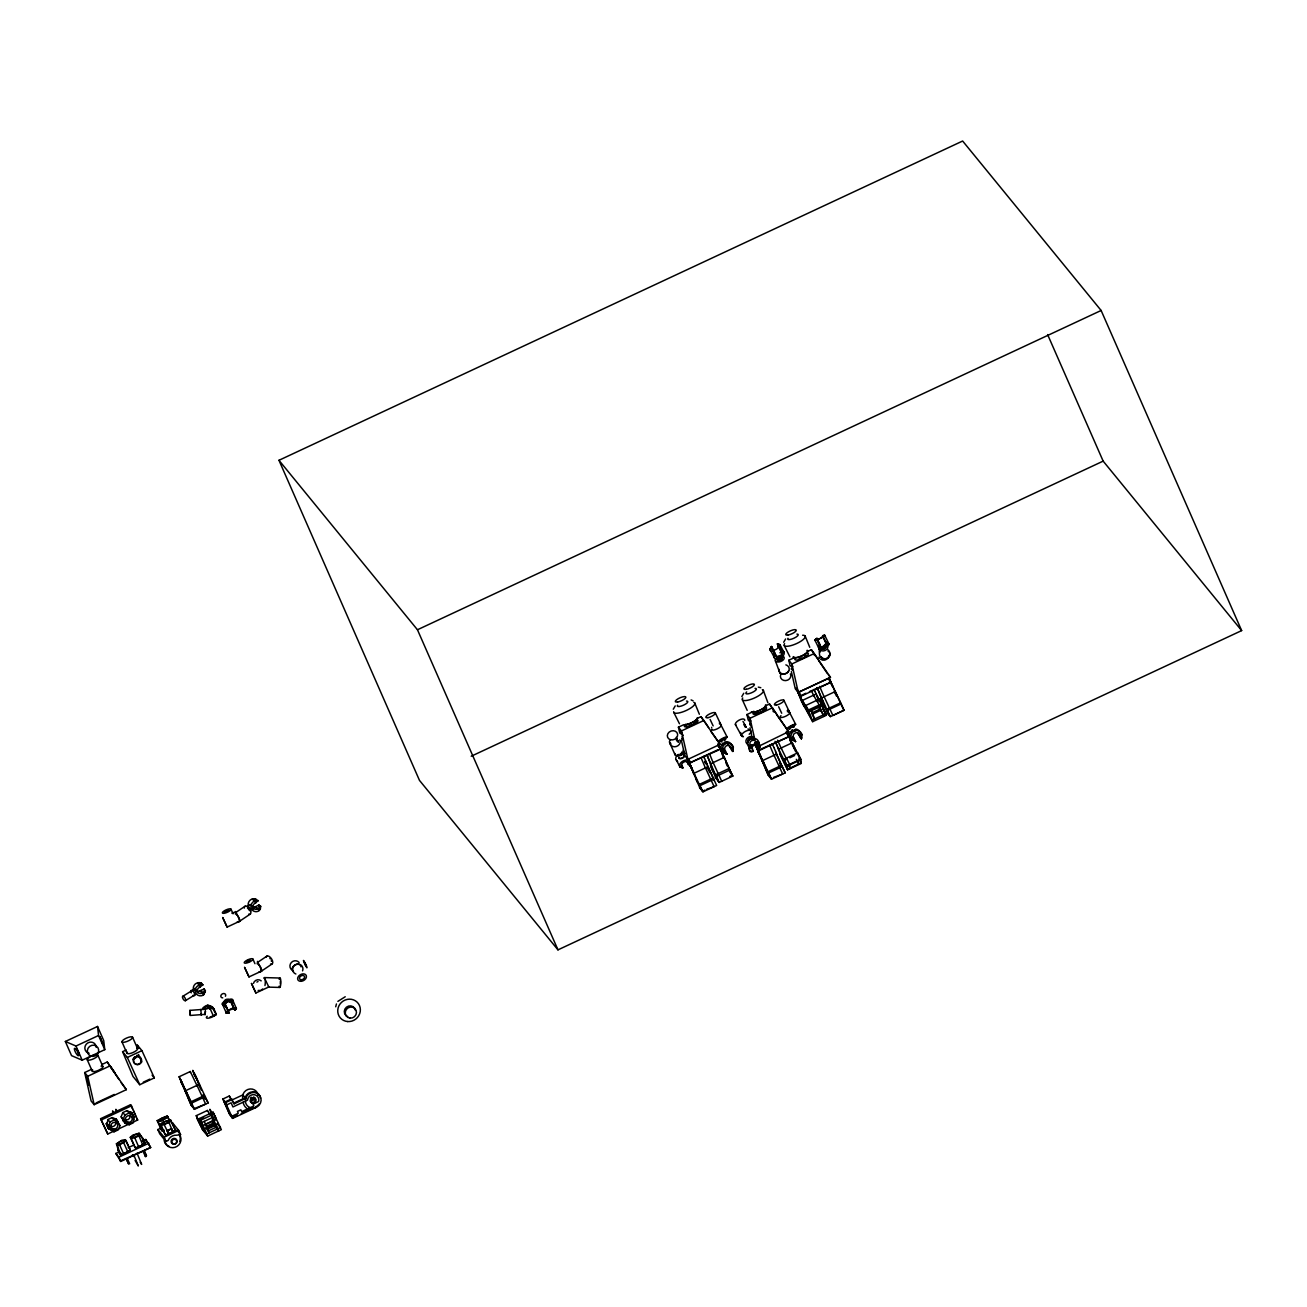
<?xml version="1.0" encoding="UTF-8"?>
<svg xmlns="http://www.w3.org/2000/svg" width="1307" height="1307" viewBox="0 0 1307 1307"><rect width="100%" height="100%" fill="white"/><g stroke="black" fill="none" stroke-linecap="round" stroke-linejoin="round"><path stroke-width="1.5" d="M767.895 702.725L763.255 690.21M800.423 734.697L801.338 738.765L801.583 733.586A5.636 5.522 -45.8 0 0 794.15 731.103A5.636 5.522 -45.8 0 0 791.519 738.602L795.555 741.559L793.398 737.115A3.251 3.169 -45.8 0 1 795.326 732.966A3.251 3.169 -45.8 0 1 799.443 734.812L801.338 738.765L801.812 737.834M824.113 636.297A5.636 0.85 -25.9 0 0 824.864 635.48L822.773 635.692L825.55 641.394L829.079 644.22A5.636 0.85 -25.9 0 1 823.916 647.717A5.636 0.85 -25.9 0 1 818.999 649.073L819.897 644.449L816.957 638.404L814.702 640.218A5.636 0.85 -25.9 0 0 816.074 640.234M770.934 647.194L771.571 646.524L772.257 648.942A3.251 1.797 -28.2 0 0 775.443 649.677A3.251 1.797 -28.2 0 0 778.22 646.655L777.436 643.926L779.903 644.678L784.184 652.732A5.636 3.137 -28.2 0 1 779.936 658.091A5.636 3.137 -28.2 0 1 773.956 657.339L774.103 651.229L771.571 646.524L770.052 650.036A5.636 3.137 -28.2 0 0 772.159 651.523M133.918 1119.462L131.974 1112.992L126.959 1110.623L122.809 1112.6L121.143 1116.848L125.031 1123.285L129.23 1124.755L133.379 1122.778L133.755 1117.028L131.974 1112.992L129.785 1112.404L131.958 1112.992L133.755 1117.028L131.827 1117.06L133.755 1117.028L131.174 1112.077M122.809 1112.6L124.9 1115.002L123.234 1119.249L125.031 1123.285M758.991 744.761A5.636 4.787 -18.2 0 1 759.775 745.758L759.057 748.584L757.472 746.428A3.251 2.761 -18.2 0 0 751.525 748.421M222.533 1004.364L226.683 1007.321L224.641 1003.384L222.533 1004.364L226.372 1013.105L228.48 1012.108L224.477 1003.172A3.251 0.931 -23.7 0 1 226.438 1001.129A3.251 0.931 -23.7 0 1 230.195 1000.296L232.662 1000.1L232.352 1004.25L234.966 1010.213L236.387 1008.563L232.417 999.414A5.636 1.634 -23.7 0 0 226.242 1000.492A5.636 1.634 -23.7 0 0 222.223 1004.184L226.683 1007.321L229.166 1012.941L226.046 1012.925A5.636 1.634 -23.7 0 1 226.797 1011.291M732.459 747.865L731.855 750.496L732.802 751.411L733.031 746.232A5.636 5.522 -45.8 0 0 725.597 743.765A5.636 5.522 -45.8 0 0 722.967 751.264L727.002 754.221L724.862 749.777A3.251 3.169 -45.8 0 1 726.79 745.627A3.251 3.169 -45.8 0 1 730.891 747.457L732.802 751.411L733.26 750.496M280.319 984.024L280.384 981.312M732.802 751.411L733.358 747.196L731.267 748.241L729.42 746.036A3.251 3.169 -45.8 0 0 727.77 744.255M801.338 738.765L801.894 734.55L800.439 733.129L801.011 735.22M172.998 1132.254L175.334 1130.081L170.4 1119.723L162.672 1122.239L160.336 1124.412L165.254 1134.77L168.832 1134.182L172.998 1132.254L169.028 1122.484L171.282 1120.834M817.725 640.806L821.155 647.896L819.146 648.844L814.849 639.973L816.957 638.404C816.761 640.708 822.789 637.62 822.773 635.692L824.733 635.3L829.161 644.351L821.253 648.256L819.897 644.449L819.048 648.484M822.74 700.911L820.878 698.216M760.217 746.771L759.057 748.584L758.125 740.759A5.636 4.787 -18.2 0 0 750.724 739.059A5.636 4.787 -18.2 0 0 748.061 745.758L752.211 748.094L753.273 751.313L751.264 751.852L749.712 750.757A5.636 4.787 -18.2 0 1 749.515 747.065M197.112 1085.856L190.283 1071.528L179.124 1076.756L191.067 1105.134L194.482 1109.316L208.156 1102.928L194.106 1072.786M190.283 1071.528L190.414 1072.524M227.124 927.088L222.696 917.563L227.124 927.088L240.031 921.059L235.799 911.682L231.927 913.25M235.619 911.534L235.946 912.939M209.675 1114.07L207.405 1110.46L196.246 1115.672L202.716 1130L207.666 1136.077L221.357 1129.673L213.041 1112.159L199.35 1118.563L201.262 1122.893L198.827 1119.903L203.614 1117.665M207.405 1110.46L207.535 1111.44M249 976.933L244.589 967.409L249 976.933L261.923 970.905L257.495 961.38L257.838 962.785M255.894 992.993L251.483 983.468L255.894 992.993L268.817 986.965L264.471 978.077M776.652 754.564L785.197 772.829L771.506 779.217L768.091 775.035L756.149 746.64L762.912 761.213L758.011 752.064M776.734 755.021L776.472 753.829M780.083 753.469L776.799 744.99M114.052 1131.797L108.677 1128.742L106.913 1124.69L107.909 1119.527L112.092 1117.599L116.29 1119.119L119.95 1125.654L118.251 1129.885L114.052 1131.797L112.141 1129.313M109.38 1127.549L108.677 1128.742L106.896 1124.706L107.337 1122.893L106.194 1123.742L107.942 1127.794L108.677 1128.742L109.38 1127.549L107.942 1127.794M203.941 989.889L204.202 988.909L205.395 991.605L202.863 995.33A5.636 5.375 -39.3 0 1 195.609 992.765A5.636 5.375 -39.3 0 1 198.533 985.429L202.928 984.857L198.991 987.7A3.251 3.104 -39.3 0 0 197.716 992.046A3.251 3.104 -39.3 0 0 202.046 993.091L205.411 990.396L203.745 994.774L200.968 990.412M244.866 1099.073L245.373 1097.063A8.038 7.662 -39.3 0 1 260.518 1098.207M335.719 1006.782L336.438 1003.956M770.003 649.171L770.297 648.19M190.365 1015.359L189.858 1010.376L190.25 1015.457L205.15 1014.346L205.46 1010.948M200.723 1009.478L201.441 1015.18L200.853 1013.709M686.338 756.59L688.234 759.269M791.372 671.602L795.244 688.642L801.028 696.223L830.974 682.238L829.112 677.974L799.165 691.958L796.11 688.217L798.43 693.02L791.862 663.972L788.807 660.231L794.019 657.797M673.285 709.227L675.213 705.911M741.821 696.566L743.765 693.249M783.677 642.276L785.621 638.96M790.817 732.786L791.83 731.724M800.848 736.821L800.407 737.834L797.973 733.39A3.251 3.169 -45.8 0 0 797.597 732.639M794.15 748.012L794.084 746.918M771.571 646.524L770.019 649.416L773.924 656.735L776.048 655.771L774.103 651.229L773.924 656.735M111.291 1130.032L109.249 1125.376L109.821 1122.01L107.909 1119.527M751.803 748.764L750.332 744.761A3.251 2.761 -18.2 0 1 751.427 740.84A3.251 2.761 -18.2 0 1 755.822 741.428L757.929 745.17L758.615 741.919L756.459 742.572L758.109 747.571L760.086 746.575L758.436 741.575M757.929 745.17L758.583 741.935M116.421 1143.772L117.418 1144.997L119.623 1144.883L126.109 1140.75L125.243 1139.671L121.714 1140.308L116.421 1143.772L119.378 1153.689L120.244 1154.751L123.773 1154.114L130.275 1149.98L126.109 1140.75M230.261 1000.41L234.1 1009.135L234.966 1010.213L236.387 1008.563M207.192 1016.274A5.636 1.634 -23.7 0 0 207.258 1018.202A5.636 1.634 -23.7 0 0 212.616 1016.813L216.325 1014.297L213.858 1008.677L208.777 1008.073A5.636 1.634 -23.7 0 1 202.618 1009.151A5.636 1.634 -23.7 0 1 206.653 1005.459L212.42 1006.88L215.034 1012.843M727.329 743.062L726.022 742.931M337.876 1001.374L345.228 996.751M252.529 907.417A3.251 3.055 -56.1 0 0 254.898 906.993L258.819 905.016L260.616 906.225L257.675 908.871A3.251 3.055 -56.1 0 1 253.444 907.891A3.251 3.055 -56.1 0 1 254.636 903.48L258.182 900.67L254.146 898.71L251.369 899.33A5.636 5.31 -56.1 0 0 248.575 906.78M722.51 744.859L723.735 744.075M723.277 744.386L722.265 745.447M793.708 727.378C796.339 724.682 786.847 729.257 789.82 729.322M234.966 1010.213L236.24 1008.154A5.636 1.634 -23.7 0 0 235.031 1007.828M215.916 1014.755L213.907 1016.16M255.437 900.621L258.182 900.67L254.162 901.209A5.636 5.31 -56.1 0 0 251.369 908.643A5.636 5.31 -56.1 0 0 258.508 911.093L260.371 908.969L260.616 906.225L259.358 910.522L255.666 906.601M140.061 1134.427L138.934 1135.865L142.92 1145.177L138.754 1147.089L135.16 1147.693L130.292 1137.319L132.611 1135.211L139.048 1133.202L145.257 1143.07L142.92 1145.177M814.882 639.875L816.957 638.404M724.176 738.945L725.336 737.883L720.843 740.399M792.712 726.284C796.796 723.081 785.964 728.26 790.294 727.493M235.423 912.727L245.144 906.192M238.724 921.827L250.062 914.214M257.316 962.573L267.036 956.054M260.616 971.689L271.954 964.06M724.601 740.399C729.224 736.74 716.955 742.67 721.856 741.772M792.287 731.414L791.29 732.492M794.656 731.119L796.224 729.943L794.574 730.286M168.097 1116.897L161.611 1120.949L158.049 1121.602L157.183 1120.589L167.231 1115.884L169.747 1120.622M182.817 996.293L194.531 989.056M185.382 1000.705A2.549 1.062 58.3 0 0 184.32 997.029A2.549 1.062 58.3 0 0 182.588 997.764A2.549 1.062 58.3 0 0 185.382 1000.705L195.429 994.496M723.49 744.14L725.581 743.046M792.042 731.495L794.117 730.384M724.143 743.748L726.823 742.572M722.918 743.16A5.636 5.522 -45.8 0 0 721.497 749.826L723.523 752.113L725.516 751.117M792.075 739.452L794.068 738.455L792.597 737.034L795.555 741.559L790.049 737.181A5.636 5.522 -45.8 0 1 790.49 731.61M801.894 734.55L799.819 735.58L798.348 734.158M752.358 750.43L753.273 751.313L750.267 751.46L748.617 746.46L750.708 745.415M682.091 765.82L679.983 766.85L675.866 759.253A5.636 3.349 -28.1 0 1 678.431 754.417M687.89 763.027L689.884 762.063M124.9 1115.002L129.05 1113.041L131.876 1114.806M278.963 460.293L962.638 141.025L1101.131 310.478L1241.65 630.595L557.975 949.862L419.482 780.393L278.963 460.293L417.456 629.762L557.975 949.862M417.456 629.762L1101.131 310.478M471.223 756.23L1103.157 461.126L1241.65 630.595M807.889 651.311L811.369 649.693L830.484 677.369L798.299 692.383M791.862 663.972L814.424 653.435M679.689 732.868L678.415 727.182L683.61 724.764A8.038 2.32 -23.7 0 0 692.579 722.412A8.038 2.32 -23.7 0 0 697.383 717.625M697.497 718.278L700.977 716.644L720.092 744.32L687.907 759.351L684.852 755.609L681.421 740.448M678.415 727.182L681.47 730.923L704.032 720.386M748.241 720.222L746.951 714.537L753.894 711.286M766.049 705.617L769.529 703.999L788.627 731.659L756.573 747.326L754.874 743.928M746.951 714.537L750.006 718.278L772.584 707.74M800.636 695.732L805.913 693.249M809.441 691.615L830.974 682.238M65.35 1041.483L97.535 1026.469L103.743 1040.617L104.772 1049.652L82.194 1060.189L71.558 1055.648L65.35 1041.483L75.986 1046.041L82.194 1060.189M75.986 1046.041L98.548 1035.503L97.535 1026.469M806.974 708.639L805.798 705.453L819.489 699.065L826.351 715.288L812.676 721.676L801.648 701.696L798.054 692.498L804.802 707.054L803.348 704.947M196.981 990.869A3.251 3.104 -39.3 0 0 200.167 990.788L204.202 988.909M688.773 760.037L690.227 762.684L718.425 749.515M690.227 762.684L720.582 749.189L718.719 744.925M812.676 721.676L808.363 710.044L822.038 703.656M810.193 710.6L819.554 706.466M811.549 713.018L820.208 708.982L818.852 706.564L819.358 707.904M820.208 708.982L820.698 710.322L812.055 714.357L814.62 718.981L811.516 710.583M840.385 702.921L826.71 709.309L830.37 716.628L844.061 710.24L841.234 703.885L835.336 691.517L821.646 697.905L829.912 716.122M827.56 710.273L841.234 703.885M694.311 773.14L707.986 766.752L716.644 785.474L702.97 791.862L699.539 787.68M825.795 713.753L812.104 720.141L798.953 694.589L808.38 711.678L807.269 708.655M844.061 710.24L832.886 715.468L824.162 696.729M758.779 750.022L789.134 736.544L759.187 750.528L754.417 744.189M209.251 1007.076L213.858 1008.677L208.45 1007.436A3.251 0.931 -23.7 0 1 204.693 1008.269A3.251 0.931 -23.7 0 1 206.653 1006.21L212.42 1006.88L208.14 1005.132M138.673 1048.394L137.186 1044.865L141.924 1050.648L154.34 1077.899L139.751 1084.712L133.004 1076.462L122.597 1051.678L126.256 1049.962M729.126 768.467L724.339 757.374L710.649 763.762L715.452 774.855L729.126 768.467L732.868 776.048L719.177 782.452L715.337 777.306M712.936 778.041L699.261 784.429L702.97 791.862M715.452 774.855L716.497 776.26L730.188 769.872M102.044 1064.437L107.239 1062.003L126.354 1089.662L94.169 1104.693L91.114 1100.951L84.677 1072.541L91.621 1069.289M700.193 785.572L713.883 779.184M213.09 1015.817L216.325 1014.297L213.531 1016.356L209.692 1007.615M122.597 1051.678L127.334 1057.461L141.924 1050.648M84.677 1072.541L87.732 1076.282L110.294 1065.744M729.78 776.472L732.296 775.296L723.425 755.773M236.322 1008.449L234.296 1009.396L230.473 1000.656L232.352 1004.25L232.662 1000.1M704.979 790.082L702.463 791.258L688.528 761.442L690.553 766.735M706.711 789.265L714.128 786.651L705.47 767.912M790.082 768.663L789.575 764.366L786.487 758.076L786.634 759.253L784.118 760.429L783.988 759.253L797.662 752.865L800.734 759.155L801.256 763.451L787.566 769.839L779.805 753.976L780.344 753.142M789.82 757.766L794.607 755.528M781.488 765.379L776.538 754.09L762.847 760.478L767.813 771.767L781.488 765.379L785.197 772.829M767.813 771.767L768.745 772.911L782.436 766.523M787.566 769.839L787.059 765.543L800.734 759.155M773.515 777.42L782.681 774.005L774.022 755.266M96.13 1102.912L114.281 1094.433M143.28 1082.18L149.75 1079.157M100.606 1118.694L130.553 1104.709L131.468 1105.836L137.692 1120.001L107.746 1133.986L100.606 1118.694L107.746 1133.986M101.521 1119.821L131.468 1105.836M199.514 1084.206L185.823 1090.593L194.482 1109.316M190.773 1101.883L204.464 1095.495M191.721 1103.026L205.395 1096.638M193.975 1108.712L205.656 1104.105L196.998 1085.365M160.336 1124.412L161.202 1125.523L169.028 1122.484M259.015 1104.056A8.038 7.662 -39.3 0 1 255.796 1106.702L256.319 1107.339L232.662 1118.384L229.787 1114.887L222.827 1099.04L229.329 1096.001L234.1 1103.843L245.732 1098.419L242.857 1094.907L231.225 1100.331L229.329 1096.001M173.668 1125.588L172.426 1122.746L178.7 1130.424L180.578 1134.688L176.804 1135.179A8.316 7.94 -39.3 0 0 168.146 1140.423L165.989 1141.501L159.715 1133.822L157.837 1129.558L161.48 1127.859M142.267 1141.125L145.78 1139.475L150.713 1147.481L120.767 1161.466L115.833 1153.46L119.362 1151.826M128.168 1147.709L133.461 1145.242M232.189 1099.514L225.703 1102.536L222.827 1099.04M245.193 1097.766L233.561 1103.206L234.1 1103.843M115.833 1153.46L118.888 1157.201L148.835 1143.217M157.837 1129.558L164.11 1137.237L178.7 1130.424M199.35 1118.563L200.723 1120.213L214.397 1113.825M215.426 1116.162L201.735 1122.55L200.821 1121.422L202.634 1125.556C189.972 1106.179 201.311 1127.974 204.676 1131.421L203.876 1129.591L206.751 1133.97L220.442 1127.582L219.07 1125.915M120.358 1160.975L150.713 1147.481M254.914 1099.318L250.748 1101.262L252.561 1103.484M205.15 1124.379L213.793 1120.344L211.979 1116.211M203.827 1125.294L212.486 1121.259L215.835 1126.209L215.034 1124.379L205.934 1128.725M206.359 1126.324L213.286 1123.089M205.395 1128.055L214.054 1124.02L212.306 1119.609M216.554 1127.091L215.753 1125.262L207.094 1129.297L207.895 1131.127L216.554 1127.091L217.926 1128.758M232.123 1117.746L237.596 1115.198M241.223 1113.499L253.966 1107.552M814.849 639.973L816.859 639.025M252.741 898.808L256.27 899.396L252.333 899.004L255.976 902.827M109.821 1122.01L114.003 1120.099L118.202 1121.602M130.292 1137.319L131.174 1138.381L134.768 1137.776L138.934 1135.865M772.257 648.942L776.178 656.261A3.251 1.797 -28.2 0 0 779.364 656.996A3.251 1.797 -28.2 0 0 782.125 653.957L783.71 651.768L780.099 648.909L777.436 643.926L780.279 645.413A5.636 3.137 -28.2 0 1 780.018 647.259M199.873 984.874L202.928 984.857C199.889 980.691 195.462 982.799 200.363 987.079M133.82 1057.608L134.164 1057.461A4.166 3.692 -33.5 0 0 135.046 1056.808M794.019 730.515L795.375 729.927M198.043 982.635L201.654 983.289L196.638 983.125A5.636 5.375 -39.3 0 0 193.714 990.445M157.183 1120.589L161.267 1129.885L162.15 1130.914L164.306 1130.228M822.773 635.692L824.782 635.349L822.675 636.329L826.939 645.348M228.3 1013.137L226.503 1013.17M189.858 1010.376L202.895 1009.396M226.372 1013.105L229.166 1012.941L228.317 1011.912A3.251 0.931 -23.7 0 1 230.261 1009.854A3.251 0.931 -23.7 0 1 234.018 1009.037L234.1 1009.135M681.257 764.775L682.875 767.813L679.983 766.85L682.875 767.813L681.895 765.347A3.251 1.928 -28.1 0 1 683.724 762.112A3.251 1.928 -28.1 0 1 687.564 762.177L688.658 764.971L686.927 761.736M682.009 767.813L682.875 767.813M122.94 1120.883L125.325 1120.9M264.471 977.587L279.976 978.028M268.147 987.112L279.78 987.438M758.305 687.123L760.805 687.711M750.332 744.761L752.211 748.094L749.924 747.506M723.523 752.113L727.002 754.221L722.052 750.675M106.896 1124.706L109.249 1125.376M777.436 643.926L779.903 644.678M691.109 699.915L693.118 700.862M821.106 648.174L817.692 641.002M748.617 746.46L752.211 748.094M247.627 1108.875L247.366 1108.761A10.358 9.884 -39.3 0 1 243.167 1102.471L243.151 1102.177M792.287 739.844L795.555 741.559M723.735 752.505L727.002 754.221M205.085 1014.82L205.346 1011.079M790.866 738.471L794.558 740.579L790.604 738.03M722.314 751.117L726.006 753.24M254.898 906.993L257.675 908.871M783.71 651.768L780.099 648.909L781.88 653.141M829.079 644.22L825.55 641.394L826.972 645.201M821.629 698.918L817.316 687.89M792.908 745.66L786.438 731.332L786.961 733.488M707.757 767.242L706.94 763.811M199.268 1084.696L192.799 1070.351L193.322 1072.508M179.124 1076.756L185.888 1091.312L180.987 1082.18M196.246 1115.672L202.716 1130M789.885 656.8L784.282 645.625M679.477 723.768L673.889 712.593M797.973 733.39L799.443 734.812M729.42 746.036L730.891 747.457M763.876 763.353L761.769 760.168M695.324 776.015L693.233 772.813M186.852 1093.453L184.744 1090.267M818.934 660.558L814.865 654.448M772.617 708.263L777.077 714.847M704.065 720.909L704.865 721.954M823.345 703.836L824.831 707.185M827.249 713.116L830.37 716.628M126.959 1110.623L129.05 1113.041M127.138 1122.337L129.23 1124.755M121.143 1116.848L123.234 1119.249M677.663 761.654L676.209 759.759M742.98 721.399L746.248 727.329M145.257 1143.07L142.855 1138.479L144.048 1143.756L143.737 1139.541L139.048 1133.202M828.442 674.869L830.484 677.369M788.627 731.659L777.012 715.158M786.079 732.802L788.725 736.037M779.838 763.337L780.834 766.033M720.092 744.32L710.6 731.005M720.582 749.189L718.18 745.284M709.832 772.682L707.544 767.879M714.275 780.589L707.528 765.33M695.765 778.58L697.219 781.913M200.167 990.788L202.046 993.091M207.601 1005.067L209.561 1009.069M223.856 1101.36L226.715 1104.872L231.127 1102.814L232.94 1106.947L247.611 1100.102L247.775 1098.958A5.751 5.489 -39.3 0 1 254.751 1094.792A5.751 5.489 -39.3 0 1 258.639 1101.523L253.084 1104.121L253.885 1105.951L241.681 1111.653L240.88 1109.823L237.449 1111.424L238.266 1113.254L231.731 1116.292L228.872 1112.796M201.36 1090.136L199.056 1085.316M204.889 1096.965L208.156 1102.928M210.525 1113.335L218.841 1130.849L215.132 1126.307M218.269 1124.085L217.55 1123.203L218.351 1125.033L217.109 1123.514M215.034 1124.379L215.753 1125.262M192.113 1104.431L180.154 1078.847L191.508 1105.689M152.086 1075.155L154.34 1077.899M176.804 1130.081L180.578 1134.688M126.354 1089.662L121.159 1082.735M136.761 1118.874L137.692 1120.001M130.275 1149.98L125.243 1139.671M175.334 1130.081L170.4 1119.723M118.038 1123.17L119.95 1125.654M112.092 1117.599L114.003 1120.099M106.194 1123.742L106.913 1124.69M680.604 730.76L683.104 735.416M729.535 771.604L732.868 776.048M711.743 768.516L713.165 771.767M834.732 691.566L835.451 692.367L829.357 678.627M705.372 722.657L708.623 727.542M789.951 739.435L791.078 741.347L790.114 738.749M710.73 765.134L711.531 766.114L706.907 754.858M197.324 1080.252L196.622 1079.043M213.891 1124.788L212.714 1122.909M129.671 1163.769L127.465 1158.999M680.13 767.062L679.64 766.327A5.636 3.349 -28.1 0 1 682.205 761.507A5.636 3.349 -28.1 0 1 688.479 760.2M148.312 1143.576L150.305 1146.991M811.369 649.693L813.509 652.879M818.868 660.868L827.429 673.628M769.529 703.999L771.669 707.185M700.977 716.644L704.179 721.431M107.239 1062.003L119.019 1079.549M707.92 768.206L708.606 769.219M199.432 1085.66L200.118 1086.672M717.968 743.732L724.421 757.782L723.425 756.737M710.355 764.742L718.621 781.684M306.622 967.637C308.958 969.516 300.381 953.849 304.645 963.7M745.676 727.28L744.255 724.519M747.179 710.338L742.441 699.931M820.339 651.654L819.342 650.282L819.473 651.425M813.64 653.859L814.571 655.493M749.859 719.226L750.872 721.007M834.552 691.828L835.418 693.298M788.954 736.511L789.787 738.079M195.298 1075.498L196.458 1077.736M198.109 1082.817L198.778 1083.96M145.126 1155.992L145.665 1156.793L143.313 1152.104M117.401 1111.505L115.898 1109.316L116.437 1111.538M114.052 1113.058L112.549 1110.885L113.088 1113.107M140.159 1162.233L141.662 1164.423L137.039 1153.15M829.112 679.101L830.582 681.748M791.895 664.887L792.843 666.635M723.098 756.671L724.029 758.354M817.153 696.468L822.675 705.372L809 711.76L802.4 700.421L816.074 694.017L820.665 702.251L819.489 699.065M824.929 712.217L822.724 707.806M822.626 708.606L826.351 715.288M816.973 700.242L823.851 716.465M813.558 695.193L817.234 701.777M820.698 710.322L823.279 714.929M819.179 708.1L821.041 711.449M805.798 705.453L808.363 710.044M729.796 746.82L731.855 750.496M735.367 724.535L741.592 735.825M778.645 706.777L781.7 713.246M710.093 719.438L713.148 725.891M705.094 761.589L705.911 762.88L705.502 761.573M705.78 763.86L704.898 762.095M676.765 739.092L677.336 740.023L676.944 738.961M791.323 665.59L790.719 665.867M777.975 645.821L782.06 653.729M772.127 648.468L776.178 656.261M744.68 724.617L745.938 727.346M721.889 753.959L722.706 755.495M723.392 748.339L724.045 749.695M212.747 1114.397L210.884 1111.767M772.96 710.828L773.515 711.907M745.251 727.051L744.157 724.862M306.181 966.853L305.168 964.811M788.529 710.485L795.669 724.339M719.994 723.147L727.117 737.001M164.225 1124.739L168.832 1134.182M832.526 686.6L831.889 685.309M819.636 686.387L824.309 697.252M817.12 687.564L821.793 698.428M813.951 689.459L814.882 691.485M811.484 690.897L814.114 696.419M790.049 740.53L790.931 742.278M777.534 740.17L781.504 748.976M775.018 741.347L776.374 744.01M772.11 743.765L773.94 747.506M769.594 745.039L774.136 755.74M703.558 756.41L704.44 758.272M701.042 757.701L705.584 768.402M676.422 738.7L678.366 742.229L676.307 737.328M213.074 1114.659L209.921 1109.284L210.443 1111.44M133.69 1154.718L138.313 1165.975L135.078 1160.453M132.415 1108.679L130.553 1104.709M721.333 751.901L720.696 750.594M799.427 756.949L800.815 759.775L787.124 766.18L778.613 749.156L792.287 742.768L797.809 754.041L797.662 752.865M792.418 744.957L795.767 751.819M798.871 758.142L801.191 762.88L787.5 769.268L779.985 753.878M796.355 759.318L798.675 764.056L798.299 760.952M781.129 747.98L786.634 759.253M788.464 764.938L790.016 768.091M783.988 759.253L787.059 765.543M814.865 691.272L815.78 693.363M775.901 743.095L777.289 745.938M704.473 758.223L707.038 763.909M305.086 964.223C308.174 970.268 303.191 958.913 304.858 963.7M783.841 700.16L789.689 712.527M715.288 712.821L721.137 725.189M200.494 1122.942L203.418 1129.902M709.783 754.384L713.246 762.994M707.267 755.56L710.73 764.17M127.334 1057.461L139.751 1084.712M815.797 693.2L817.381 697.007M773.875 747.506L775.59 751.264M689.459 764.726L694.36 773.858L687.596 759.302L699.997 788.235M195.985 1077.752L195.413 1076.462M77.652 1050.795L77.211 1049.848A4.166 1.046 61.8 0 1 76.884 1048.949M133.347 1110.64L135.944 1116.995M123.773 1142.906L127.939 1152.137M119.623 1144.883L123.773 1154.114M120.244 1154.751L117.418 1144.997M843.603 709.734L834.503 690.112M831.285 684.067L829.667 679.901L834.438 689.769M834.438 691.615L836.382 695.994M820.763 698.003L827.658 713.573M669.641 742.588L675.082 754.874M705.404 760.739L706.858 764.252M1047.61 334.576L1103.157 461.126M805.096 635.905L809.752 647.292M799.165 691.958L801.028 696.223M787.255 732.263L789.134 736.544M757.308 746.248L759.187 750.528M768.745 772.911L771.506 779.217M771.016 778.596L757.08 748.78L768.549 775.574M694.703 702.872L699.359 714.243M688.773 758.91L690.635 763.174M231.061 909.247A4.722 1.356 -23.7 0 1 224.82 913.152A4.722 1.356 -23.7 0 1 224.281 910.816A4.722 1.356 -23.7 0 1 231.061 909.247L233.071 913.822M252.937 959.109A4.722 1.356 -23.7 0 1 246.696 963.014A4.722 1.356 -23.7 0 1 246.173 960.661A4.722 1.356 -23.7 0 1 252.937 959.109L254.947 963.684M232.924 1101.752L231.666 1098.86L225.163 1101.899L232.662 1118.384M224.379 1102.013L229.395 1113.433M213.041 1112.159L214.299 1115.051M215.1 1116.407L216.309 1119.168M193.779 1072.884L196.148 1078.291M203.108 1094.547L205.199 1099.301M204.251 1121.373L209.267 1132.81M200.723 1120.213L207.666 1136.077M132.611 1037.301A5.8 1.683 -23.7 0 1 124.966 1042.104A5.8 1.683 -23.7 0 1 124.247 1039.261A5.8 1.683 -23.7 0 1 132.611 1037.301L137.627 1048.753M167.231 1115.884L169.681 1121.455M158.049 1121.602L162.15 1130.914M164.11 1137.237L165.989 1141.501M121.943 1041.81L126.959 1053.262M145.78 1139.475L147.037 1142.318M98.548 1035.503L104.772 1049.652M97.878 1055.174L102.91 1066.626M87.21 1059.683L92.242 1071.136M118.888 1157.201L120.767 1161.466M161.202 1125.523L165.254 1134.77M116.29 1119.119L117.45 1121.814M725.875 762.716L727.28 765.967M721.693 781.276L713.165 762.585M716.497 776.26L719.177 782.452M710.845 766.899L715.844 777.992M134.768 1137.776L138.754 1147.089M131.174 1138.381L135.16 1147.693M777.649 746.869L779.005 750.136M214.822 1118.433L215.573 1120.197M196.769 1078.406L197.439 1080.252M193.91 1074.027L194.661 1075.775M132.497 1154.767L133.265 1156.564M818.035 698.069L819.358 701.63M804.36 704.457L805.847 708.884M212.878 1120.409L214.593 1124.69M138.558 1054.504L141.728 1062.019M721.856 752.162L718.523 745.464L723.228 754.891M681.748 738.52L682.613 739.844L682.107 736.168M833.065 686.943L830.876 682.613L831.317 684.002M829.259 680.179L829.88 681.748M817.43 696.958L818.051 698.51M775.476 751.149L776.195 752.816M718 745.219L718.54 746.656M788.007 735.547L787.451 733.407L798.871 756.639L798.724 755.528M821.368 705.388L821.874 706.728M775.427 660.966L779.985 673.219M681.519 734.126L680.473 731.855L680.441 733.619M817.97 698.526L818.46 699.719M776.08 752.669L776.603 754.008M755.985 741.755L757.635 746.754M731.887 745.774L731.577 744.81A5.636 5.522 -45.8 0 0 724.127 742.327M791.911 667.158L792.745 670.246M749.679 723.98L749.989 724.993M791.241 668.629L791.536 669.69M788.807 660.231L790.098 665.917M750.006 718.278L754.727 739.108M749.957 727.803L751.672 735.367M681.47 730.923L687.907 759.351M87.732 1076.282L94.169 1104.693M748.976 720.958L749.025 719.193L751.215 726.855M242.547 1097.619L243.037 1094.204A8.038 7.662 -39.3 0 1 258.182 1095.331M780.41 655.297A2.549 1.438 -20.3 0 1 777.485 656.359M782.125 656.081A3.088 1.748 -20.3 0 1 780.263 659.332A3.088 1.748 -20.3 0 1 776.766 658.025M780.802 655.362A3.088 1.748 -20.3 0 1 777.273 656.653M779.871 652.748A3.088 1.748 -20.3 0 1 780.508 652.863M790.392 673.824A5.261 4.607 -13.7 0 1 785.768 680.604A5.261 4.607 -13.7 0 1 780.736 674.575M785.866 664.871A5.261 4.607 -13.7 0 1 789.02 670.311A5.261 4.607 -13.7 0 1 783.024 673.922A5.261 4.607 -13.7 0 1 778.809 669.119M788.676 670.769A4.722 2.663 -20.3 0 1 783.955 674.134A4.722 2.663 -20.3 0 1 779.74 672.566M782.681 656.228A4.722 2.663 -20.3 0 1 783.105 660.051A4.722 2.663 -20.3 0 1 776.734 661.848A4.722 2.663 -20.3 0 1 776.309 658.025M782.174 657.927A2.712 1.536 -20.3 0 1 780.753 660.247A2.712 1.536 -20.3 0 1 777.436 660.362A2.712 1.536 -20.3 0 1 778.269 658.058M823.263 636.885A5.636 0.85 -25.9 0 1 820.943 638.208M819.62 638.862A5.636 0.85 -25.9 0 1 817.087 639.907M824.701 644.449A2.549 2.189 -14.8 0 1 821.94 646.622M825.42 644.988A3.088 2.663 -14.8 0 1 823.916 648.631A3.088 2.663 -14.8 0 1 819.865 647.569M825.011 645.119A3.088 2.663 -14.8 0 1 821.074 646.965M828.818 655.461A5.261 5.212 39.5 0 1 820.616 659.283M819.603 658.369A5.261 5.212 39.5 0 1 818.852 657.209M819.293 651.997A5.261 5.212 39.5 0 1 820.208 650.984M827.625 649.448A5.261 5.212 39.5 0 1 828.948 656.751A5.261 5.212 39.5 0 1 821.646 658.025A5.261 5.212 39.5 0 1 820.322 650.723M829.569 652.683A4.722 4.052 -14.8 0 1 827.266 658.254A4.722 4.052 -14.8 0 1 821.074 656.653M828.034 651.147A4.722 4.052 -14.8 0 1 828.932 651.817M827.511 644.874A4.722 4.052 -14.8 0 1 823.426 650.935A4.722 4.052 -14.8 0 1 818.885 645.723M825.338 645.217A2.712 2.336 -14.8 0 1 824.978 648.566A2.712 2.336 -14.8 0 1 821.188 648.501M802.612 635.235A11.518 3.333 -23.7 0 1 796.878 643.436A11.518 3.333 -23.7 0 1 784.592 643.648M796.911 634.091A5.718 1.65 -23.7 0 1 794.052 638.175A5.718 1.65 -23.7 0 1 787.958 638.273M807.22 650.919A7.417 2.14 -23.7 0 1 801.044 656.163A7.417 2.14 -23.7 0 1 793.692 656.637M806.697 652.928A7.417 2.14 -23.7 0 1 803.004 658.205A7.417 2.14 -23.7 0 1 795.081 658.336M807.138 650.298A8.038 2.32 -23.7 0 1 802.041 655.918A8.038 2.32 -23.7 0 1 793.12 656.849M805.994 655.232A5.016 1.454 -23.7 0 1 804.687 656.441M801.338 658.156A5.016 1.454 -23.7 0 1 799.051 658.81M806.517 655.444A5.8 1.683 -23.7 0 1 803.478 657.584M802.106 658.222A5.8 1.683 -23.7 0 1 799.394 659.12M697.301 719.977A7.417 2.14 -23.7 0 1 690.815 725.908A7.417 2.14 -23.7 0 1 685.472 724.437M686.502 701.058A5.718 1.65 -23.7 0 1 683.659 705.127A5.718 1.65 -23.7 0 1 677.565 705.225M693.788 702.349A11.518 3.333 -23.7 0 1 686.485 710.387A11.518 3.333 -23.7 0 1 673.677 711.727M695.602 722.199A5.016 1.454 -23.7 0 1 693.282 724.013M692.155 724.601A5.016 1.454 -23.7 0 1 689.753 725.516M696.958 718.425A7.417 2.14 -23.7 0 1 692.4 722.297A7.417 2.14 -23.7 0 1 685.031 724.568M695.716 720.761A5.8 1.683 -23.7 0 1 693.086 724.535M691.713 725.173A5.8 1.683 -23.7 0 1 686.257 726.137M720.712 724.944A5.261 1.536 -25.3 0 1 716.824 729.028A5.261 1.536 -25.3 0 1 711.89 728.947M719.373 722.983A4.722 0.85 -27.2 0 1 719.471 723.882M711.743 727.509A4.722 0.85 -27.2 0 1 711.58 727.346M720.892 740.922A4.722 0.85 -27.2 0 1 719.634 740.138A4.722 0.85 -27.2 0 1 726.071 736.919A4.722 0.85 -27.2 0 1 725.091 738.831M682.401 752.865A5.636 3.349 -28.1 0 1 685.505 753.616M683.545 755.381A2.549 1.356 -23.9 0 1 682.499 757.766A2.549 1.356 -23.9 0 1 679.232 757.864M682.695 752.129A3.088 1.634 -23.9 0 1 681.078 755.217A3.088 1.634 -23.9 0 1 677.336 754.727M683.545 754.907A3.088 1.634 -23.9 0 1 682.76 758.011A3.088 1.634 -23.9 0 1 678.66 757.717M679.803 739.86A5.261 4.509 -20.6 0 1 676.536 746.428A5.261 4.509 -20.6 0 1 669.968 743.324M676.422 739.729A2.712 1.438 -23.9 0 1 676.356 740.138M677.778 740.612A4.722 2.5 -23.9 0 1 677.108 741.379M670.85 743.405A4.722 2.5 -23.9 0 1 669.968 740.465M683.071 750.283A4.722 2.5 -23.9 0 1 680.032 755.234A4.722 2.5 -23.9 0 1 675 753.518M681.862 751.999A2.712 1.438 -23.9 0 1 681.568 752.865M681.176 753.306A2.712 1.438 -23.9 0 1 680.048 754.057M754.842 742.36A2.549 2.026 -33.1 0 1 754.809 742.915M754.253 744.026A2.549 2.026 -33.1 0 1 751.394 745.088M748.29 741.722A3.088 2.451 -33.1 0 1 753.6 739.076M755.332 742.899A3.088 2.451 -33.1 0 1 751.198 745.529M736.315 725.336A5.261 2.271 -28.9 0 1 738.814 720.288A5.261 2.271 -28.9 0 1 744.745 720.533M743.422 736.707A5.261 2.271 -28.9 0 1 742.784 733.276A5.261 2.271 -28.9 0 1 749.761 730.303A5.261 2.271 -28.9 0 1 749.172 734.256M743.128 736.38A4.722 3.758 -33.1 0 1 740.71 732.508M747.996 728.898A4.722 3.758 -33.1 0 1 749.287 730.352M748.372 744.418A4.722 3.758 -33.1 0 1 747.833 737.638A4.722 3.758 -33.1 0 1 754.76 739.354M748.192 742.147A2.712 2.157 -33.1 0 1 749.172 738.635A2.712 2.157 -33.1 0 1 752.734 739.272M795.522 729.094A5.636 5.522 -45.8 0 1 800.113 732.149M791.454 730.499A5.636 5.522 -45.8 0 1 792.679 729.682M788.562 712.233A5.261 1.536 -25.3 0 1 788.497 714.521A5.261 1.536 -25.3 0 1 782.043 717.445A5.261 1.536 -25.3 0 1 780.965 715.664M787.239 710.469A4.722 0.85 -27.2 0 1 787.369 711.743M790.457 727.852A4.722 0.85 -27.2 0 1 787.958 727.656A4.722 0.85 -27.2 0 1 794.852 724.209A4.722 0.85 -27.2 0 1 792.646 726.774M249.898 905.114A2.549 1.291 56.1 0 1 250.241 905.048M251.124 905.359A2.549 1.291 56.1 0 1 251.581 905.718M252.921 907.891A2.549 1.291 56.1 0 1 252.97 908.888M246.86 906.47A3.088 1.552 56.1 0 1 249.67 908.104A3.088 1.552 56.1 0 1 250.389 911.453M249.131 905.294A3.088 1.552 56.1 0 1 251.663 905.359M253.035 907.287A3.088 1.552 56.1 0 1 253.346 909.182M235.227 913.854A4.722 2.385 56.1 0 1 239.393 918.952A4.722 2.385 56.1 0 1 237.302 921.794M244.327 908.087A4.722 2.385 56.1 0 1 247.121 906.486A4.722 2.385 56.1 0 1 250.813 911.665A4.722 2.385 56.1 0 1 248.64 914.181M247.497 908.153A2.712 1.372 56.1 0 1 248.461 909.035M248.869 909.623A2.712 1.372 56.1 0 1 249.196 910.227M291.984 970.072A5.261 5.016 -39.3 0 1 291.396 962.442A5.261 5.016 -39.3 0 1 299.14 962.524M295.856 973.993A5.261 5.016 -39.3 0 1 292.997 967.474A5.261 5.016 -39.3 0 1 299.711 964.337A5.261 5.016 -39.3 0 1 302.57 970.856M293.487 971.264A4.722 3.366 -29.6 0 1 294.827 965.072A4.722 3.366 -29.6 0 1 301.002 966.853M257.103 963.7A4.722 2.385 56.1 0 1 261.269 968.797A4.722 2.385 56.1 0 1 259.194 971.656M266.269 957.083A4.722 2.385 56.1 0 1 271.676 959.044A4.722 2.385 56.1 0 1 270.533 964.027M269.863 958.39A2.712 1.372 56.1 0 1 270.337 958.897M271.284 960.71A2.712 1.372 56.1 0 1 271.382 961.266M253.476 983.387A4.722 4.493 -39.3 0 1 261.188 980.871M262.609 988.958A4.722 4.493 -39.3 0 1 261.661 989.742M260.55 990.265A4.722 4.493 -39.3 0 1 258.165 990.412M256.907 982.096A4.722 4.493 -39.3 0 1 258.018 981.573M263.981 978.289A4.722 0.948 -88.4 0 1 265.174 979.335A4.722 0.948 -88.4 0 1 264.962 985.543M279.273 979.482A4.722 0.948 -88.4 0 1 280.613 979.302A4.722 0.948 -88.4 0 1 280.482 985.968A4.722 0.948 -88.4 0 1 279.143 986.148M765.101 709.129A5.8 1.683 -23.7 0 1 762.88 711.171M761.638 711.89A5.8 1.683 -23.7 0 1 760.266 712.527M758.877 713.05A5.8 1.683 -23.7 0 1 754.515 713.132M250.454 1100.331A2.859 2.728 -39.3 0 0 253.574 1097.03A2.859 2.728 -39.3 0 1 254.849 1101.344A2.859 2.728 -39.3 0 1 250.405 1101.589M250.372 1098.207A2.859 2.728 -39.3 0 1 251.516 1097.259M347.793 1016.666A5.718 5.457 -39.3 0 1 346.437 1007.191A5.718 5.457 -39.3 0 1 355.455 1010.376M762.34 689.688A11.518 3.333 -23.7 0 1 753.649 698.346A11.518 3.333 -23.7 0 1 742.735 697.954M755.054 688.397A5.718 1.65 -23.7 0 1 754.972 690.848A5.718 1.65 -23.7 0 1 747.865 693.854A5.718 1.65 -23.7 0 1 746.705 691.926M764.84 707.218A7.417 2.14 -23.7 0 1 761.148 712.511A7.417 2.14 -23.7 0 1 753.24 712.642M764.383 709.048A5.016 1.454 -23.7 0 1 764.154 709.538M763.631 710.109A5.016 1.454 -23.7 0 1 762.831 710.747M760.69 711.956A5.016 1.454 -23.7 0 1 759.498 712.462M758.305 712.854A5.016 1.454 -23.7 0 1 755.201 712.903M765.935 704.963A8.038 2.32 -23.7 0 1 760.2 710.207A8.038 2.32 -23.7 0 1 751.411 711.743M765.379 705.225A7.417 2.14 -23.7 0 1 756.541 711.4M754.923 711.776A7.417 2.14 -23.7 0 1 752.571 711.825M227.679 1010.605A5.636 1.634 -23.7 0 1 228.807 1009.886M230.081 1009.233A5.636 1.634 -23.7 0 1 232.777 1008.22M222.729 997.845A2.549 1.993 -30.6 0 1 220.932 995.509A2.549 1.993 -30.6 0 1 224.167 993.565A2.549 1.993 -30.6 0 1 225.408 996.244M225.686 1003.825A2.549 1.993 -30.6 0 1 230.097 1002.306M224.085 1003.09A3.088 2.418 -30.6 0 1 225.98 999.528A3.088 2.418 -30.6 0 1 229.656 1000.476M225.49 1003.172A3.088 2.418 -30.6 0 1 230.065 1001.587M212.289 1016.176A3.251 0.931 -23.7 0 1 210.002 1017.026M194.204 989.562A2.549 1.062 58.3 0 1 194.841 989.023M196.802 990.82A2.549 1.062 58.3 0 1 197.422 992.503M191.279 992.863A3.088 1.291 58.3 0 1 191.949 990.428A3.088 1.291 58.3 0 1 194.71 994.153A3.088 1.291 58.3 0 1 193.093 995.297M194.008 990.33A3.088 1.291 58.3 0 1 195.576 988.958M196.589 990.02A3.088 1.291 58.3 0 1 197.765 992.732M172.785 1130.963A3.48 1.029 -23.7 0 1 171.887 1131.813M170.4 1132.663A3.48 1.029 -23.7 0 1 168.75 1133.283M179.647 1135.309A8.267 7.891 -39.3 0 1 179.713 1141.468M169.158 1146.402A8.267 7.891 -39.3 0 1 164.143 1140.292M179.271 1134.411A8.267 7.891 -39.3 0 1 175.056 1147.301A8.267 7.891 -39.3 0 1 164.829 1139.067M142.512 1144.131A3.48 0.997 -23.1 0 1 141.597 1144.948M140.11 1145.782A3.48 0.997 -23.1 0 1 138.444 1146.402M128.151 1150.781A3.48 1.013 -24.3 0 1 127.253 1151.614M125.766 1152.48A3.48 1.013 -24.3 0 1 124.116 1153.117M129.85 1115.083A3.48 3.317 -41 0 1 124.671 1119.364M115.539 1121.798A3.48 3.317 -37.5 0 1 110.343 1126.046M89.137 1053.262A5.8 5.522 -39.3 0 1 84.922 1047.087A5.8 5.522 -39.3 0 1 90.967 1042.104A5.8 5.522 -39.3 0 1 96.244 1047.413M79.286 1053.426A4.166 1.046 61.8 0 1 78.159 1051.759M136.712 1048.23A5.8 1.683 -23.7 0 1 132.71 1052.641A5.8 1.683 -23.7 0 1 127.465 1052.135M137.104 1055.092A4.166 3.692 -33.5 0 1 134.85 1058.49L133.853 1058.915A4.166 3.692 -33.5 0 1 132.808 1059.095M136.614 1056.399A4.068 4.035 -56.6 0 1 141.189 1061.447A4.068 4.035 -56.6 0 1 134.654 1063.506A4.068 4.035 -56.6 0 1 135.618 1056.709M101.047 1066.12A5.8 1.683 -23.7 0 1 101.93 1068.211A5.8 1.683 -23.7 0 1 94.856 1071.511A5.8 1.683 -23.7 0 1 92.748 1070.008M94.856 1054.88A5.8 1.683 -23.7 0 1 95.95 1057.494A5.8 1.683 -23.7 0 1 87.373 1059.928A5.8 1.683 -23.7 0 1 93.532 1055.255M99.871 1036.647L102.959 1044.162L99.871 1036.647M86.621 1077.262L88.762 1085.251L86.621 1077.262M126.632 1159.668L128.674 1164.063L126.714 1159.734M144.424 1151.353L146.466 1155.764L144.424 1151.353M181.33 1081.543L183.748 1086.721L181.444 1081.624M198.468 1120.458L200.886 1125.637L198.582 1120.54M689.818 764.089L692.22 769.268L689.916 764.17M758.37 751.427L760.772 756.622L758.37 751.427M800.292 697.317L802.694 702.496L800.39 697.399M258.819 905.016L258.59 906.012L258.819 905.016M245.912 1097.717L245.422 1101.752A8.038 7.662 -39.3 0 0 248.493 1106.751L250.274 1107.666A8.038 7.662 -39.3 0 0 260.55 1102.879A8.038 7.662 -39.3 0 0 256.172 1092.913A8.038 7.662 -39.3 0 0 245.912 1097.717M224.755 911.633L228.79 910.293L224.755 911.633M246.631 961.495C250.274 963.096 251.777 957.23 246.631 961.495M171.462 1128.742L167.296 1130.686L168.276 1133.986L167.296 1130.669L171.462 1128.742L173.079 1131.748L171.462 1128.742M121.584 1154.244L117.793 1150.176L121.584 1154.244M110.474 1066.398L114.934 1072.982L110.474 1066.398M78.142 1052.985L77.717 1052.021A4.166 1.046 61.8 0 0 74.875 1048.345A4.166 1.046 61.8 0 0 74.94 1051.073L75.365 1052.021A4.166 1.046 61.8 0 0 78.208 1055.713A4.166 1.046 61.8 0 0 78.142 1052.985M788.121 635.022A5.718 1.65 -23.7 0 0 796.273 630.382A5.718 1.65 -23.7 0 0 788.627 631.722A5.718 1.65 -23.7 0 0 788.121 635.022M677.729 701.973A5.718 1.65 -23.7 0 0 685.881 697.35A5.718 1.65 -23.7 0 0 678.235 698.673A5.718 1.65 -23.7 0 0 677.729 701.973M707.986 717.674A5.261 1.536 -25.3 0 0 715.386 713.214A5.261 1.536 -25.3 0 0 708.427 714.586A5.261 1.536 -25.3 0 0 707.986 717.674M670.638 739.762A5.261 4.509 -20.6 0 0 677.598 734.142A5.261 4.509 -20.6 0 0 669.249 732.034A5.261 4.509 -20.6 0 0 670.638 739.762M776.538 705.028A5.261 1.536 -25.3 0 0 783.939 700.568A5.261 1.536 -25.3 0 0 776.979 701.941A5.261 1.536 -25.3 0 0 776.538 705.028M300.953 981.328A4.722 3.366 -29.6 0 0 306.295 975.594A4.722 3.366 -29.6 0 0 298.862 975.839A4.722 3.366 -29.6 0 0 300.953 981.328M301.411 979.744A2.712 1.944 -29.6 0 0 304.482 976.443A2.712 1.944 -29.6 0 0 300.218 976.574A2.712 1.944 -29.6 0 0 301.411 979.744M252.79 1103.19A2.859 2.728 -39.3 0 0 255.715 1099.203A2.859 2.728 -39.3 0 0 250.895 1098.844A2.859 2.728 -39.3 0 0 252.79 1103.19M347.678 1021.551A11.518 10.995 -39.3 0 0 359.458 1005.508A11.518 10.995 -39.3 0 0 340 1004.054A11.518 10.995 -39.3 0 0 347.678 1021.551M350.178 1018.137A5.718 5.457 -39.3 0 0 356.027 1010.18A5.718 5.457 -39.3 0 0 346.371 1009.461A5.718 5.457 -39.3 0 0 350.178 1018.137M746.281 689.312A5.718 1.65 -23.7 0 0 754.433 684.688A5.718 1.65 -23.7 0 0 746.771 686.028A5.718 1.65 -23.7 0 0 746.281 689.312M160.238 1120.507A3.48 0.98 -23.7 0 0 165.679 1117.959A3.48 0.98 -23.7 0 0 162.003 1118.073A3.48 0.98 -23.7 0 0 160.238 1120.507M163.293 1124.249A3.48 1.029 -23.7 0 0 168.734 1121.716A3.48 1.029 -23.7 0 0 165.009 1121.733A3.48 1.029 -23.7 0 0 163.293 1124.249M173.717 1144.278A3.022 2.892 -39.3 0 0 176.821 1140.063A3.022 2.892 -39.3 0 0 171.691 1139.688A3.022 2.892 -39.3 0 0 173.717 1144.278M174.011 1143.968A2.434 2.32 -39.3 0 0 176.494 1140.586A2.434 2.32 -39.3 0 0 172.393 1140.292A2.434 2.32 -39.3 0 0 174.011 1143.968M133.053 1137.302A3.48 0.997 -23.1 0 0 138.526 1134.819A3.48 0.997 -23.1 0 0 134.801 1134.852A3.48 0.997 -23.1 0 0 133.053 1137.302M118.578 1144.131A3.48 1.013 -24.3 0 0 123.985 1141.534A3.48 1.013 -24.3 0 0 120.293 1141.632A3.48 1.013 -24.3 0 0 118.578 1144.131M128.413 1122.354A3.48 3.317 -41 0 0 131.958 1117.501A3.48 3.317 -41 0 0 126.093 1117.077A3.48 3.317 -41 0 0 128.413 1122.354M113.889 1129.117A3.48 3.317 -37.5 0 0 117.45 1124.298A3.48 3.317 -37.5 0 0 111.569 1123.84A3.48 3.317 -37.5 0 0 113.889 1129.117M93.091 1056.399A5.8 5.522 -39.3 0 0 97.911 1047.675A5.8 5.522 -39.3 0 0 88.059 1048.247A5.8 5.522 -39.3 0 0 93.091 1056.399M139.294 1064.29A4.068 4.035 -56.6 0 0 139.963 1057.281A4.068 4.035 -56.6 0 0 133.592 1060.255A4.068 4.035 -56.6 0 0 139.294 1064.29"/></g></svg>
